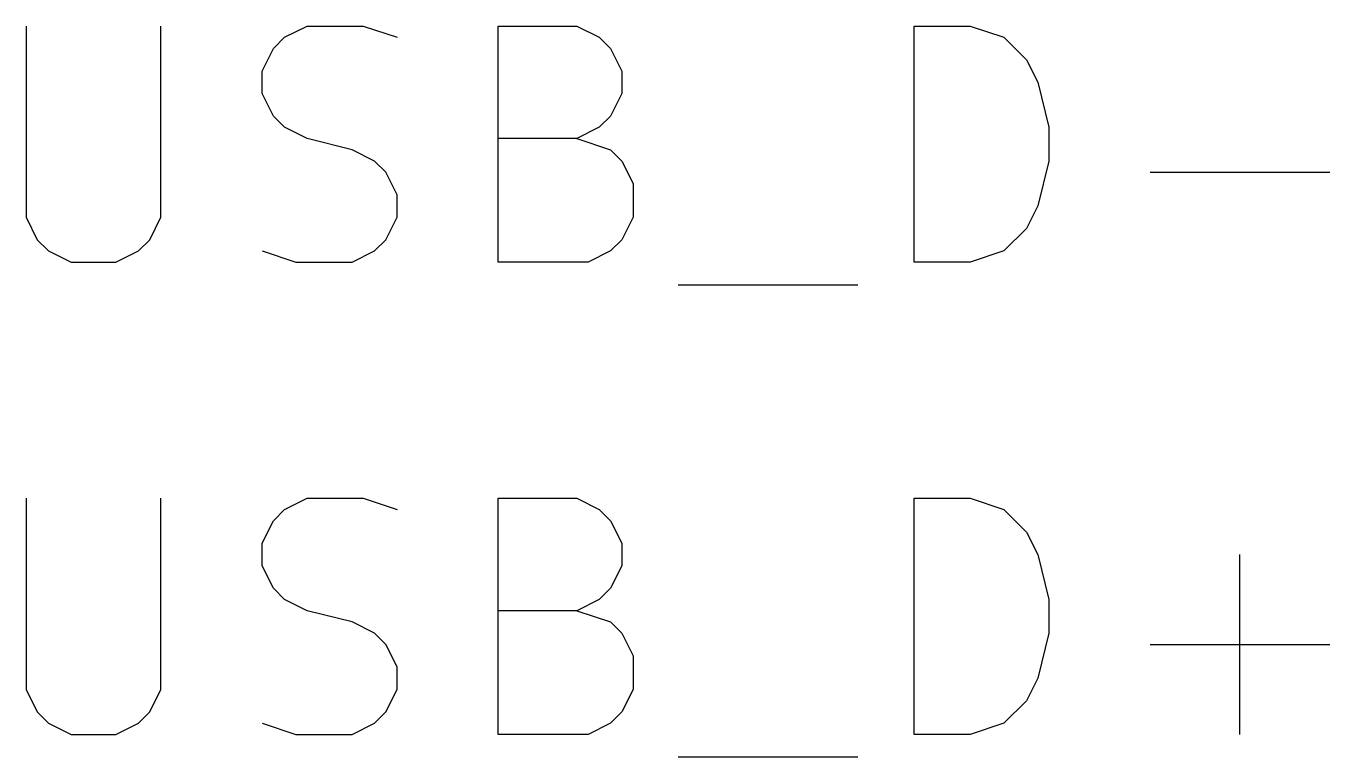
# Model space of a CAD drawing. Header units: inches. Extents: x 0.4 to 16.1, y -11.3 to -0.4.
# Drawn here: x 10.116 to 10.3922, y -2.2846 to -2.1298 of the extents above; entities that cross this region are included whole.
import ezdxf

# ---------------------------------------------------------------- set-up
doc = ezdxf.new("R2010")
doc.units = ezdxf.units.IN
doc.header["$MEASUREMENT"] = 0
doc.layers.add('REDSIX', color=19, linetype='CONTINUOUS')

msp = doc.modelspace()

# ---------------------------------------------------------------- linework, layer by layer
at = {"layer": 'REDSIX', "linetype": 'CONTINUOUS'}
for p, q in [((10.11601, -2.1298), (10.11601, -2.17028)), ((10.14458, -2.17028), (10.14458, -2.1298)), ((10.16839, -2.13456), (10.17078, -2.13218)), ((10.17078, -2.13218), (10.17554, -2.1298)), ((10.17554, -2.1298), (10.18744, -2.1298)), ((10.18744, -2.1298), (10.19459, -2.13218)), ((10.21601, -2.1798), (10.21601, -2.1298)), ((10.21601, -2.1298), (10.23268, -2.1298)), ((10.23268, -2.1298), (10.23744, -2.13218)), ((10.23744, -2.13218), (10.23982, -2.13456)), ((10.30411, -2.1798), (10.30411, -2.1298)), ((10.30411, -2.1298), (10.31601, -2.1298)), ((10.31601, -2.1298), (10.32315, -2.13218)), ((10.32315, -2.13218), (10.32792, -2.13694)), ((10.16602, -2.13932), (10.16839, -2.13456)), ((10.23982, -2.13456), (10.2422, -2.13932)), ((10.32792, -2.13694), (10.3303, -2.1417)), ((10.16602, -2.14409), (10.16602, -2.13932)), ((10.2422, -2.13932), (10.2422, -2.14409)), ((10.3303, -2.1417), (10.33268, -2.15123)), ((10.16839, -2.14885), (10.16602, -2.14409)), ((10.2422, -2.14409), (10.23982, -2.14885)), ((10.17078, -2.15123), (10.16839, -2.14885)), ((10.17554, -2.15361), (10.17078, -2.15123)), ((10.23744, -2.15123), (10.23268, -2.15361)), ((10.23982, -2.14885), (10.23744, -2.15123)), ((10.33268, -2.15123), (10.33268, -2.15837)), ((10.18506, -2.15599), (10.17554, -2.15361)), ((10.23268, -2.15361), (10.21601, -2.15361)), ((10.23268, -2.15361), (10.23982, -2.15599)), ((10.18982, -2.15837), (10.18506, -2.15599)), ((10.23982, -2.15599), (10.2422, -2.15837)), ((10.1922, -2.16075), (10.18982, -2.15837)), ((10.2422, -2.15837), (10.24458, -2.16313)), ((10.33268, -2.15837), (10.3303, -2.16789)), ((10.19459, -2.16552), (10.1922, -2.16075)), ((10.35411, -2.16075), (10.3922, -2.16075)), ((10.24458, -2.16313), (10.24458, -2.17028)), ((10.19459, -2.17028), (10.19459, -2.16552)), ((10.3303, -2.16789), (10.32792, -2.17266)), ((10.11601, -2.17028), (10.11839, -2.17504)), ((10.1422, -2.17504), (10.14458, -2.17028)), ((10.1922, -2.17504), (10.19459, -2.17028)), ((10.24458, -2.17028), (10.2422, -2.17504)), ((10.32792, -2.17266), (10.32315, -2.17742)), ((10.11839, -2.17504), (10.12078, -2.17742)), ((10.13982, -2.17742), (10.1422, -2.17504)), ((10.18982, -2.17742), (10.1922, -2.17504)), ((10.2422, -2.17504), (10.23982, -2.17742)), ((10.12078, -2.17742), (10.12554, -2.1798)), ((10.13506, -2.1798), (10.13982, -2.17742)), ((10.16602, -2.17742), (10.17316, -2.1798)), ((10.18506, -2.1798), (10.18982, -2.17742)), ((10.23982, -2.17742), (10.23506, -2.1798)), ((10.32315, -2.17742), (10.31601, -2.1798)), ((10.12554, -2.1798), (10.13506, -2.1798)), ((10.17316, -2.1798), (10.18506, -2.1798)), ((10.23506, -2.1798), (10.21601, -2.1798)), ((10.31601, -2.1798), (10.30411, -2.1798)), ((10.25411, -2.18456), (10.2922, -2.18456)), ((10.11601, -2.2298), (10.11601, -2.27028)), ((10.14458, -2.27028), (10.14458, -2.2298)), ((10.17078, -2.23218), (10.17554, -2.2298)), ((10.17554, -2.2298), (10.18744, -2.2298)), ((10.18744, -2.2298), (10.19459, -2.23218)), ((10.21601, -2.2798), (10.21601, -2.2298)), ((10.21601, -2.2298), (10.23268, -2.2298)), ((10.23268, -2.2298), (10.23744, -2.23218)), ((10.30411, -2.2798), (10.30411, -2.2298)), ((10.30411, -2.2298), (10.31601, -2.2298)), ((10.31601, -2.2298), (10.32315, -2.23218)), ((10.16839, -2.23456), (10.17078, -2.23218)), ((10.23744, -2.23218), (10.23982, -2.23456)), ((10.32315, -2.23218), (10.32792, -2.23694)), ((10.16602, -2.23932), (10.16839, -2.23456)), ((10.23982, -2.23456), (10.2422, -2.23932)), ((10.32792, -2.23694), (10.3303, -2.2417)), ((10.16602, -2.24409), (10.16602, -2.23932)), ((10.2422, -2.23932), (10.2422, -2.24409)), ((10.3303, -2.2417), (10.33268, -2.25123)), ((10.37315, -2.2798), (10.37315, -2.2417)), ((10.16839, -2.24885), (10.16602, -2.24409)), ((10.2422, -2.24409), (10.23982, -2.24885)), ((10.17078, -2.25123), (10.16839, -2.24885)), ((10.23982, -2.24885), (10.23744, -2.25123)), ((10.17554, -2.25361), (10.17078, -2.25123)), ((10.18506, -2.25599), (10.17554, -2.25361)), ((10.23268, -2.25361), (10.21601, -2.25361)), ((10.23744, -2.25123), (10.23268, -2.25361)), ((10.23268, -2.25361), (10.23982, -2.25599)), ((10.33268, -2.25123), (10.33268, -2.25837)), ((10.18982, -2.25837), (10.18506, -2.25599)), ((10.23982, -2.25599), (10.2422, -2.25837)), ((10.1922, -2.26075), (10.18982, -2.25837)), ((10.2422, -2.25837), (10.24458, -2.26313)), ((10.33268, -2.25837), (10.3303, -2.26789)), ((10.19459, -2.26552), (10.1922, -2.26075)), ((10.35411, -2.26075), (10.3922, -2.26075)), ((10.24458, -2.26313), (10.24458, -2.27028)), ((10.19459, -2.27028), (10.19459, -2.26552)), ((10.11601, -2.27028), (10.11839, -2.27504)), ((10.1422, -2.27504), (10.14458, -2.27028)), ((10.1922, -2.27504), (10.19459, -2.27028)), ((10.24458, -2.27028), (10.2422, -2.27504)), ((10.3303, -2.26789), (10.32792, -2.27266)), ((10.32792, -2.27266), (10.32315, -2.27742)), ((10.11839, -2.27504), (10.12078, -2.27742)), ((10.13982, -2.27742), (10.1422, -2.27504)), ((10.18982, -2.27742), (10.1922, -2.27504)), ((10.2422, -2.27504), (10.23982, -2.27742)), ((10.12078, -2.27742), (10.12554, -2.2798)), ((10.13506, -2.2798), (10.13982, -2.27742)), ((10.16602, -2.27742), (10.17316, -2.2798)), ((10.18506, -2.2798), (10.18982, -2.27742)), ((10.23982, -2.27742), (10.23506, -2.2798)), ((10.32315, -2.27742), (10.31601, -2.2798)), ((10.12554, -2.2798), (10.13506, -2.2798)), ((10.17316, -2.2798), (10.18506, -2.2798)), ((10.23506, -2.2798), (10.21601, -2.2798)), ((10.31601, -2.2798), (10.30411, -2.2798)), ((10.25411, -2.28456), (10.2922, -2.28456))]:
    msp.add_line(p, q, dxfattribs=at)

doc.saveas('drawing.dxf')
